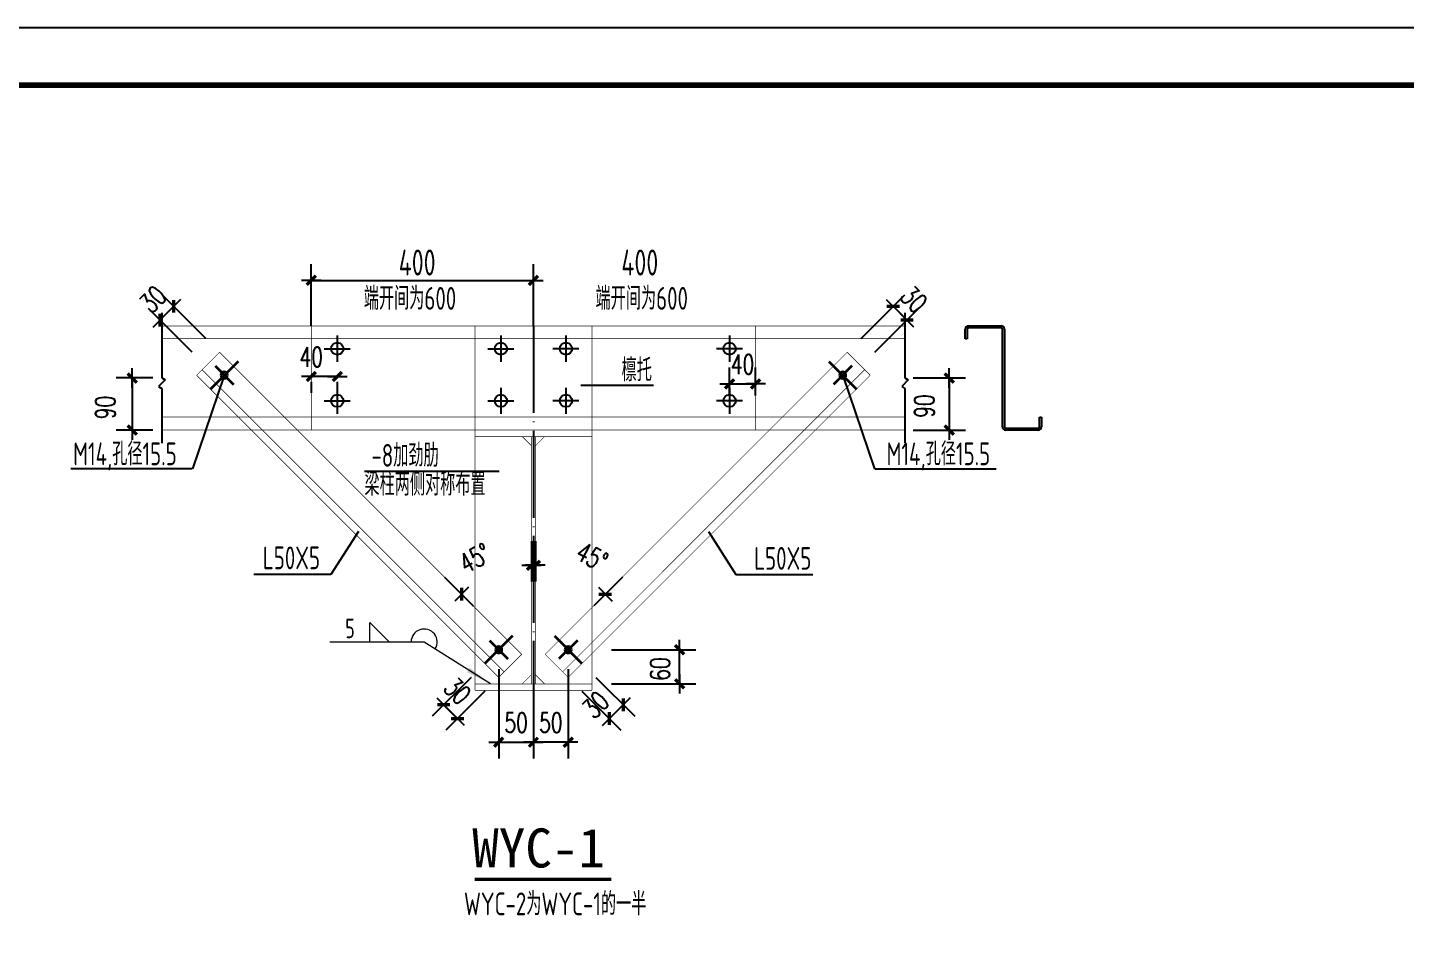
# Model space of a CAD drawing. Extents: x 293620 to 503924, y -252071 to 755100.
# Drawn here: x 429337 to 453276, y -208373 to -192671 of the extents above; entities that cross this region are included whole.
import ezdxf

# ---------------------------------------------------------------- set-up
doc = ezdxf.new("R2010")
doc.units = 0
doc.header["$LTSCALE"] = 1000
doc.header["$MEASUREMENT"] = 0
for name, pattern in [('3', [38, 30, -3, 2, -3]), ('DASH', [0.35, 0.25, -0.1]), ('DOTE', [2.42, 2, -0.2, 0.02, -0.2])]:
    doc.linetypes.add(name, pattern=pattern)
doc.layers.get('Defpoints').update_dxf_attribs({"color": 250})
for name, color, linetype, lineweight in [('10', 7, 'Continuous', 35), ('焊缝标注', 9, 'Continuous', 18), ('螺栓孔标注', 9, 'Continuous', 18)]:
    doc.layers.add(name, color=color, linetype=linetype, lineweight=lineweight)
for name, color, linetype in [('18', 2, 'Continuous'), ('3T_WOOD', 21, 'Continuous'), ('AXIS_TEXT', 7, 'Continuous'), ('BALCONY', 6, 'Continuous'), ('DOTE', 14, 'DOTE'), ('PUB_DIM', 171, 'Continuous'), ('PUB_TEXT', 7, 'Continuous'), ('TK', 4, 'Continuous')]:
    doc.layers.add(name, color=color, linetype=linetype)
doc.styles.add('-宋体', font='', dxfattribs={"width": 0.8})
doc.styles.add('DIM_FONT', font='SIMPLEX', dxfattribs={"width": 0.7, "bigfont": 'GBCBIG'})
doc.styles.add('TSSD_REIN', font='tssdeng.shx', dxfattribs={"width": 0.7, "bigfont": 'tssdchn.shx'})
doc.styles.get('-宋体').set_extended_font_data('SimSun')
doc.dimstyles.new('DIMN', dxfattribs={"dimtxt": 300, "dimasz": 100, "dimexe": 250, "dimexo": 300, "dimgap": 150, "dimtad": 1, "dimdec": 0, "dimzin": 0, "dimdsep": 46, "dimtxsty": 'DIM_FONT', "dimblk": 'ARCHTICK', "dimcen": 0.09, "dimclrt": 7, "dimazin": 2, "dimtfac": 1, "dimtdec": 0, "dimtix": 1, "dimtmove": 2, "dimatfit": 3, "dimfxl": 0, "dimtolj": 1, "dimtzin": 0, "dimarcsym": 0})

# ---------------------------------------------------------------- blocks, each defined once
blk = doc.blocks.new('_DIMX')
blk.add_line((-150, 0), (150, 0))
at = {"const_width": 50}
blk.add_lwpolyline([(-70, -70), (70, 70)], dxfattribs=at)
blk = doc.blocks.new('*D549')
at = {"layer": 'Defpoints', "color": 0}
for p in [(8820234, 16772955, 2400), (8820552, 16772636), (8819284, 16772004)]:
    blk.add_point(p, dxfattribs=at)
at = {"layer": 'PUB_DIM', "color": 0, "lineweight": -2}
for p, q in [((8819916, 16772636), (8819018, 16771739)), ((8820234, 16772318), (8819337, 16771421)), ((8819282, 16772005), (8819281, 16772006)), ((8819602, 16771686), (8819284, 16772004)), ((8819603, 16771685), (8819604, 16771684))]:
    blk.add_line(p, q, dxfattribs=at)
at = {"layer": 'PUB_DIM', "color": 0, "lineweight": -2, "xscale": 1.5, "yscale": 1.5, "zscale": 1.5}
for p, rotation in [((8819284, 16772004), 314.999258170316), ((8819602, 16771686), 134.999258170316)]:
    blk.add_blockref('_DIMX', p, dxfattribs=dict(at, rotation=rotation))
at = {"layer": 'PUB_DIM', "color": 7, "insert": (8819602, 16772322), "char_height": 450, "attachment_point": 5, "rotation": 314.9993, "style": 'DIM_FONT'}
blk.add_mtext('\\A1;30', dxfattribs=at)
blk = doc.blocks.new('_ArchTick')
at = {"color": 0, "linetype": 'ByBlock', "const_width": 0.4}
blk.add_lwpolyline([(-0.5, -0.5), (0.5, 0.5)], dxfattribs=at)
blk = doc.blocks.new('*D550')
at = {"layer": 'Defpoints', "color": 0}
for p in [(8822471, 16772955, 2400), (8822153, 16772636), (8823422, 16772004)]:
    blk.add_point(p, dxfattribs=at)
at = {"layer": 'PUB_DIM', "color": 0, "lineweight": -2}
for p, q in [((8822790, 16772636), (8823687, 16771739)), ((8822471, 16772318), (8823369, 16771421)), ((8823104, 16771686), (8823422, 16772004)), ((8823423, 16772005), (8823424, 16772006)), ((8823103, 16771685), (8823102, 16771684))]:
    blk.add_line(p, q, dxfattribs=at)
at = {"layer": 'PUB_DIM', "color": 0, "lineweight": -2, "xscale": 1.5, "yscale": 1.5, "zscale": 1.5}
for p, rotation in [((8823422, 16772004), 225.000741829684), ((8823104, 16771686), 45.000741829684)]:
    blk.add_blockref('_DIMX', p, dxfattribs=dict(at, rotation=rotation))
at = {"layer": 'PUB_DIM', "color": 7, "insert": (8822786, 16772004), "char_height": 450, "attachment_point": 5, "rotation": 45.0007, "style": 'DIM_FONT'}
blk.add_mtext('\\A1;30', dxfattribs=at)
blk = doc.blocks.new('*D551')
at = {"layer": 'Defpoints', "color": 0}
for p in [(8821308, 16776228, 2400), (8818984, 16775265, 2400), (8820718, 16775141), (8821308, 16772942, 2400)]:
    blk.add_point(p, dxfattribs=at)
at = {"layer": 'PUB_DIM', "color": 0, "lineweight": -2}
for p, q in [((8821308, 16775778), (8821308, 16774844)), ((8819302, 16774947), (8819963, 16774287))]:
    blk.add_line(p, q, dxfattribs=at)
blk.add_arc((8821308, 16772942), 2277, 90.0377, 134.9622, dxfattribs=at)
at = {"layer": 'PUB_DIM', "color": 0, "lineweight": -2, "xscale": 1.5, "yscale": 1.5, "zscale": 1.5}
for p, rotation in [((8821308, 16775219), 0.01887092001580544), ((8819698, 16774552), 224.9810914157021)]:
    blk.add_blockref('_DIMX', p, dxfattribs=dict(at, rotation=rotation))
at = {"layer": 'PUB_DIM', "color": 7, "insert": (8820003, 16775382), "char_height": 450, "attachment_point": 5, "rotation": 28.1325, "style": 'DIM_FONT'}
blk.add_mtext('\\A1;45°', dxfattribs=at)
blk = doc.blocks.new('*D552')
at = {"layer": 'Defpoints', "color": 0}
for p in [(8821398, 16776228, 2400), (8821987, 16775141), (8823721, 16775265, 2400), (8821398, 16772942, 2400)]:
    blk.add_point(p, dxfattribs=at)
at = {"layer": 'PUB_DIM', "color": 0, "lineweight": -2}
for p, q in [((8821398, 16775778), (8821398, 16774844)), ((8823403, 16774947), (8822743, 16774287))]:
    blk.add_line(p, q, dxfattribs=at)
blk.add_arc((8821398, 16772942), 2277, 45.0378, 89.9623, dxfattribs=at)
at = {"layer": 'PUB_DIM', "color": 0, "lineweight": -2, "xscale": 1.5, "yscale": 1.5, "zscale": 1.5}
for p, rotation in [((8821398, 16775219), 179.9811290800657), ((8823008, 16774552), 315.0189085842293)]:
    blk.add_blockref('_DIMX', p, dxfattribs=dict(at, rotation=rotation))
at = {"layer": 'PUB_DIM', "color": 7, "insert": (8822703, 16775416), "char_height": 450, "attachment_point": 5, "rotation": 332.1926, "style": 'DIM_FONT'}
blk.add_mtext('\\A1;45°', dxfattribs=at)
blk = doc.blocks.new('*D554')
at = {"layer": 'Defpoints', "color": 0}
for p in [(8821353, 16781786), (8816232, 16780286, 2400), (8821353, 16780286)]:
    blk.add_point(p, dxfattribs=at)
at = {"layer": 'PUB_DIM', "color": 0, "lineweight": -2}
for p, q in [((8816232, 16780736), (8816232, 16782161)), ((8821353, 16780736), (8821353, 16782161)), ((8816233, 16781786), (8821351, 16781786))]:
    blk.add_line(p, q, dxfattribs=at)
at = {"layer": 'PUB_DIM', "color": 0, "lineweight": -2, "xscale": 1.5, "yscale": 1.5, "zscale": 1.5, "rotation": 180}
blk.add_blockref('_DIMX', (8816232, 16781786), dxfattribs=at)
at = {"layer": 'PUB_DIM', "color": 0, "lineweight": -2, "xscale": 1.5, "yscale": 1.5, "zscale": 1.5}
blk.add_blockref('_DIMX', (8821353, 16781786), dxfattribs=at)
blk = doc.blocks.new('*D555')
at = {"layer": 'Defpoints', "color": 0}
for p in [(8813061, 16781188), (8814119, 16780130), (8813801, 16779812)]:
    blk.add_point(p, dxfattribs=at)
at = {"layer": 'PUB_DIM', "color": 0, "lineweight": -2}
for p, q in [((8813801, 16780449), (8812796, 16781454)), ((8813483, 16780130), (8812478, 16781135)), ((8812743, 16780870), (8813061, 16781188)), ((8813062, 16781190), (8813063, 16781191)), ((8812742, 16780869), (8812741, 16780868))]:
    blk.add_line(p, q, dxfattribs=at)
at = {"layer": 'PUB_DIM', "color": 0, "lineweight": -2, "xscale": 1.5, "yscale": 1.5, "zscale": 1.5}
for p, rotation in [((8813061, 16781188), 225.0000000001677), ((8812743, 16780870), 45.0000000001677)]:
    blk.add_blockref('_DIMX', p, dxfattribs=dict(at, rotation=rotation))
at = {"layer": 'PUB_DIM', "color": 7, "insert": (8812584, 16781348), "char_height": 450, "attachment_point": 5, "rotation": 45, "style": 'DIM_FONT'}
blk.add_mtext('\\A1;30', dxfattribs=at)
blk = doc.blocks.new('*D556')
at = {"layer": 'Defpoints', "color": 0}
for p in [(8813033, 16779536), (8812106, 16778336), (8813033, 16778336)]:
    blk.add_point(p, dxfattribs=at)
at = {"layer": 'PUB_DIM', "color": 0, "lineweight": -2}
for p, q in [((8812583, 16779536), (8811731, 16779536)), ((8812106, 16779535), (8812106, 16778338)), ((8812583, 16778336), (8811731, 16778336))]:
    blk.add_line(p, q, dxfattribs=at)
at = {"layer": 'PUB_DIM', "color": 0, "lineweight": -2, "xscale": 1.5, "yscale": 1.5, "zscale": 1.5}
for p, rotation in [((8812106, 16779536), 90), ((8812106, 16778336), 270)]:
    blk.add_blockref('_DIMX', p, dxfattribs=dict(at, rotation=rotation))
at = {"layer": 'PUB_DIM', "color": 7, "insert": (8811483, 16778857), "char_height": 450, "attachment_point": 5, "rotation": 90, "style": 'DIM_FONT'}
blk.add_mtext('\\A1;90', dxfattribs=at)
blk = doc.blocks.new('*D557')
at = {"layer": 'Defpoints', "color": 0}
for p in [(8816232, 16779896), (8816832, 16779896), (8816232, 16779571)]:
    blk.add_point(p, dxfattribs=at)
at = {"layer": 'PUB_DIM', "color": 0, "lineweight": -2}
for p, q in [((8816830, 16779571), (8816233, 16779571)), ((8816232, 16779446), (8816232, 16779196)), ((8816832, 16779446), (8816832, 16779196))]:
    blk.add_line(p, q, dxfattribs=at)
at = {"layer": 'PUB_DIM', "color": 0, "lineweight": -2, "xscale": 1.5, "yscale": 1.5, "zscale": 1.5, "rotation": 180}
blk.add_blockref('_DIMX', (8816232, 16779571), dxfattribs=at)
at = {"layer": 'PUB_DIM', "color": 0, "lineweight": -2, "xscale": 1.5, "yscale": 1.5, "zscale": 1.5}
blk.add_blockref('_DIMX', (8816832, 16779571), dxfattribs=at)
at = {"layer": 'PUB_DIM', "color": 7, "insert": (8816232, 16780021), "char_height": 450, "attachment_point": 5, "style": 'DIM_FONT'}
blk.add_mtext('\\A1;40', dxfattribs=at)
blk = doc.blocks.new('*D558')
at = {"layer": 'Defpoints', "color": 0}
for p in [(8820552, 16773273), (8821353, 16773273), (8821353, 16771141)]:
    blk.add_point(p, dxfattribs=at)
at = {"layer": 'PUB_DIM', "color": 0, "lineweight": -2}
for p, q in [((8820552, 16772823), (8820552, 16770766)), ((8821353, 16772823), (8821353, 16770766)), ((8820551, 16771141), (8820549, 16771141)), ((8820552, 16771141), (8821353, 16771141)), ((8821354, 16771141), (8821356, 16771141))]:
    blk.add_line(p, q, dxfattribs=at)
at = {"layer": 'PUB_DIM', "color": 0, "lineweight": -2, "xscale": 1.5, "yscale": 1.5, "zscale": 1.5}
blk.add_blockref('_DIMX', (8820552, 16771141), dxfattribs=at)
at = {"layer": 'PUB_DIM', "color": 0, "lineweight": -2, "xscale": 1.5, "yscale": 1.5, "zscale": 1.5, "rotation": 180}
blk.add_blockref('_DIMX', (8821353, 16771141), dxfattribs=at)
at = {"layer": 'PUB_DIM', "color": 7, "insert": (8820953, 16771591), "char_height": 450, "attachment_point": 5, "style": 'DIM_FONT'}
blk.add_mtext('\\A1;50', dxfattribs=at)
blk = doc.blocks.new('*D559')
at = {"layer": 'Defpoints', "color": 0}
for p in [(8821353, 16773273), (8822153, 16773273), (8821353, 16771141)]:
    blk.add_point(p, dxfattribs=at)
at = {"layer": 'PUB_DIM', "color": 0, "lineweight": -2}
for p, q in [((8821353, 16772823), (8821353, 16770766)), ((8822153, 16772823), (8822153, 16770766)), ((8821351, 16771141), (8821350, 16771141)), ((8822153, 16771141), (8821353, 16771141)), ((8822155, 16771141), (8822156, 16771141))]:
    blk.add_line(p, q, dxfattribs=at)
at = {"layer": 'PUB_DIM', "color": 0, "lineweight": -2, "xscale": 1.5, "yscale": 1.5, "zscale": 1.5}
blk.add_blockref('_DIMX', (8821353, 16771141), dxfattribs=at)
at = {"layer": 'PUB_DIM', "color": 0, "lineweight": -2, "xscale": 1.5, "yscale": 1.5, "zscale": 1.5, "rotation": 180}
blk.add_blockref('_DIMX', (8822153, 16771141), dxfattribs=at)
at = {"layer": 'PUB_DIM', "color": 7, "insert": (8821753, 16771591), "char_height": 450, "attachment_point": 5, "style": 'DIM_FONT'}
blk.add_mtext('\\A1;50', dxfattribs=at)
blk = doc.blocks.new('*D560')
at = {"layer": 'Defpoints', "color": 0}
for p in [(8829644, 16781188), (8828586, 16780130), (8828905, 16779812)]:
    blk.add_point(p, dxfattribs=at)
at = {"layer": 'PUB_DIM', "color": 0, "lineweight": -2}
for p, q in [((8828905, 16780449), (8829910, 16781454)), ((8829223, 16780130), (8830228, 16781135)), ((8829643, 16781190), (8829642, 16781191)), ((8829963, 16780870), (8829644, 16781188)), ((8829964, 16780869), (8829965, 16780868))]:
    blk.add_line(p, q, dxfattribs=at)
at = {"layer": 'PUB_DIM', "color": 0, "lineweight": -2, "xscale": 1.5, "yscale": 1.5, "zscale": 1.5}
for p, rotation in [((8829644, 16781188), 315), ((8829963, 16780870), 135)]:
    blk.add_blockref('_DIMX', p, dxfattribs=dict(at, rotation=rotation))
at = {"layer": 'PUB_DIM', "color": 7, "insert": (8830122, 16781348), "char_height": 450, "attachment_point": 5, "rotation": 315, "style": 'DIM_FONT'}
blk.add_mtext('\\A1;30', dxfattribs=at)
blk = doc.blocks.new('*D561')
at = {"layer": 'Defpoints', "color": 0}
for p in [(8829653, 16779536), (8829653, 16778336), (8830937, 16778336)]:
    blk.add_point(p, dxfattribs=at)
at = {"layer": 'PUB_DIM', "color": 0, "lineweight": -2}
for p, q in [((8830103, 16779536), (8831312, 16779536)), ((8830937, 16779535), (8830937, 16778338)), ((8830103, 16778336), (8831312, 16778336))]:
    blk.add_line(p, q, dxfattribs=at)
at = {"layer": 'PUB_DIM', "color": 0, "lineweight": -2, "xscale": 1.5, "yscale": 1.5, "zscale": 1.5}
for p, rotation in [((8830937, 16779536), 90), ((8830937, 16778336), 270)]:
    blk.add_blockref('_DIMX', p, dxfattribs=dict(at, rotation=rotation))
at = {"layer": 'PUB_DIM', "color": 7, "insert": (8830364, 16778889), "char_height": 450, "attachment_point": 5, "rotation": 90, "style": 'DIM_FONT'}
blk.add_mtext('\\A1;90', dxfattribs=at)
blk = doc.blocks.new('*D562')
at = {"layer": 'Defpoints', "color": 0}
for p in [(8822703, 16773273), (8824723, 16773273), (8822703, 16772486)]:
    blk.add_point(p, dxfattribs=at)
at = {"layer": 'PUB_DIM', "color": 0, "lineweight": -2}
for p, q in [((8823153, 16773273), (8825098, 16773273)), ((8824723, 16772488), (8824723, 16773271)), ((8823153, 16772486), (8825098, 16772486))]:
    blk.add_line(p, q, dxfattribs=at)
at = {"layer": 'PUB_DIM', "color": 0, "lineweight": -2, "xscale": 1.5, "yscale": 1.5, "zscale": 1.5}
for p, rotation in [((8824723, 16773273), 90), ((8824723, 16772486), 270)]:
    blk.add_blockref('_DIMX', p, dxfattribs=dict(at, rotation=rotation))
at = {"layer": 'PUB_DIM', "color": 7, "insert": (8824273, 16772828), "char_height": 450, "attachment_point": 5, "rotation": 90, "style": 'DIM_FONT'}
blk.add_mtext('\\A1;60', dxfattribs=at)
blk = doc.blocks.new('_ARROW')
blk.add_solid([(0, 0), (-1, 0.1), (-1, -0.1)])
blk = doc.blocks.new('*D563')
at = {"layer": 'Defpoints', "color": 0}
for p in [(8826474, 16779400), (8825874, 16778679), (8826474, 16778679)]:
    blk.add_point(p, dxfattribs=at)
at = {"layer": 'PUB_DIM', "color": 0, "lineweight": -2}
for p, q in [((8825874, 16779129), (8825874, 16779775)), ((8826474, 16779129), (8826474, 16779775)), ((8825872, 16779400), (8825871, 16779400)), ((8825874, 16779400), (8826474, 16779400)), ((8826475, 16779400), (8826477, 16779400))]:
    blk.add_line(p, q, dxfattribs=at)
at = {"layer": 'PUB_DIM', "color": 0, "lineweight": -2, "xscale": 1.5, "yscale": 1.5, "zscale": 1.5}
blk.add_blockref('_DIMX', (8825874, 16779400), dxfattribs=at)
at = {"layer": 'PUB_DIM', "color": 0, "lineweight": -2, "xscale": 1.5, "yscale": 1.5, "zscale": 1.5, "rotation": 180}
blk.add_blockref('_DIMX', (8826474, 16779400), dxfattribs=at)
at = {"layer": 'PUB_DIM', "color": 7, "insert": (8826174, 16779850), "char_height": 450, "attachment_point": 5, "style": 'DIM_FONT'}
blk.add_mtext('\\A1;40', dxfattribs=at)
blk = doc.blocks.new('GeYuanFrame_88455082', base_point=(20.09, 4.53))
at = {"layer": 'TK'}
blk.add_lwpolyline([(20.09, 4.53), (20.09, 598.53), (861.09, 598.53), (861.09, 4.53)], close=True, dxfattribs=at)
at = {"layer": 'TK', "const_width": 1}
blk.add_lwpolyline([(45.09, 588.53), (851.09, 588.53), (851.09, 14.53), (45.09, 14.53)], close=True, dxfattribs=at)
blk = doc.blocks.new('4543dssd')
for p, q in [((8816831.8, 16780511.4, -2400), (8816831.8, 16779911.4, -2400)), ((8820602.8, 16780511.4), (8820602.8, 16779911.4)), ((8822102.8, 16780511.4), (8822102.8, 16779911.4)), ((8825873.7, 16780511.4, -2400), (8825873.7, 16779911.4, -2400)), ((8816531.8, 16780211.4, -2400), (8817131.8, 16780211.4, -2400)), ((8820302.8, 16780211.4), (8820902.8, 16780211.4)), ((8822402.8, 16780211.4), (8821802.8, 16780211.4)), ((8826173.7, 16780211.4, -2400), (8825573.7, 16780211.4, -2400)), ((8814222.2, 16779592.9), (8813493.7, 16777445.5)), ((8828483.3, 16779592.9), (8829211.9, 16777445.5)), ((8816831.8, 16779311.4, -2400), (8816831.8, 16778711.4, -2400)), ((8820602.8, 16779311.4), (8820602.8, 16778711.4)), ((8822102.8, 16779311.4), (8822102.8, 16778711.4)), ((8822445.8, 16779368.4, -2400), (8824121.5, 16779368.4, -2400)), ((8825873.7, 16779311.4, -2400), (8825873.7, 16778711.4, -2400)), ((8816531.8, 16779011.4, -2400), (8817131.8, 16779011.4, -2400)), ((8820302.8, 16779011.4), (8820902.8, 16779011.4)), ((8822402.8, 16779011.4), (8821802.8, 16779011.4)), ((8826173.7, 16779011.4, -2400), (8825573.7, 16779011.4, -2400)), ((8813482.8, 16777445.5), (8810687.7, 16777445.5)), ((8829222.7, 16777445.5), (8832017.8, 16777445.5)), ((8817317.7, 16775996.6, -15849.1), (8816684.7, 16775006.4, -15849.1)), ((8825387.9, 16775996.6, -15849.1), (8826020.9, 16775006.4, -15849.1)), ((8816684.7, 16775006.4, -15849.1), (8814910.4, 16775006.4, -15849.1)), ((8826020.9, 16775006.4, -15849.1), (8827795.1, 16775006.4, -15849.1))]:
    blk.add_line(p, q)
at = {"color": 0}
blk.add_line((8817455.9, 16777389, -2400), (8820560.5, 16777389, -2400), dxfattribs=at)
for centre in [(8816831.8, 16780211.4, -2400), (8820602.8, 16780211.4), (8822102.8, 16780211.4), (8825873.7, 16780211.4, -2400), (8816831.8, 16779011.4, -2400), (8820602.8, 16779011.4), (8822102.8, 16779011.4), (8825873.7, 16779011.4, -2400)]:
    blk.add_circle(centre, 141.4)
at = {"layer": '10'}
for p, q in [((8814543.4, 16779918.3), (8813907, 16779281.9)), ((8814013.1, 16779812.2), (8814437.3, 16779387.9)), ((8828162.2, 16779918.3), (8828798.6, 16779281.9)), ((8828692.5, 16779812.2), (8828268.2, 16779387.9)), ((8820870.7, 16773591), (8820234.3, 16772954.6)), ((8820340.3, 16773485), (8820764.6, 16773060.7)), ((8821834.9, 16773591), (8822471.3, 16772954.6)), ((8822365.2, 16773485), (8821941, 16773060.7))]:
    blk.add_line(p, q, dxfattribs=at)
at = {"layer": '10', "const_width": 150}
for points in [[(8814150.2, 16779600.1, -1), (8814300.2, 16779600.1, -1), (8814150.2, 16779600.1, -1)], [(8828555.4, 16779600.1, 1), (8828405.4, 16779600.1, 1), (8828555.4, 16779600.1, 1)], [(8820477.5, 16773272.8, -1), (8820627.5, 16773272.8, -1), (8820477.5, 16773272.8, -1)], [(8822228.1, 16773272.8, 1), (8822078.1, 16773272.8, 1), (8822228.1, 16773272.8, 1)]]:
    blk.add_lwpolyline(points, format="xyb", close=True, dxfattribs=at)
at = {"layer": '18'}
for p, q in [((8812788.8, 16781036.4), (8812788.8, 16779536.4)), ((8829916.7, 16781036.4), (8829916.7, 16779536.4)), ((8812863.8, 16779491.4), (8812713.8, 16779341.4)), ((8812788.8, 16779536.4), (8812863.8, 16779491.4)), ((8829991.7, 16779491.4), (8829841.7, 16779341.4)), ((8829916.7, 16779536.4), (8829991.7, 16779491.4)), ((8812713.8, 16779341.4), (8812788.8, 16779296.4)), ((8812788.8, 16779296.4), (8812788.8, 16778036.4)), ((8829841.7, 16779341.4), (8829916.7, 16779296.4)), ((8829916.7, 16779296.4), (8829916.7, 16778036.4))]:
    blk.add_line(p, q, dxfattribs=at)
at = {"layer": '18', "const_width": 15}
for points in [[(8812788.8, 16780736.4), (8829916.7, 16780736.4)], [(8812788.8, 16780438.5), (8829916.7, 16780438.5)], [(8826473.7, 16778336.4), (8826473.7, 16780736.4)], [(8813588.8, 16779600.1), (8814119.1, 16780130.4)], [(8814119.1, 16780130.4), (8821082.8, 16773166.8)], [(8828586.4, 16780130.4), (8821622.8, 16773166.8)], [(8829116.7, 16779600.1), (8828586.4, 16780130.4)], [(8813588.8, 16779600.1), (8820552.4, 16772636.4)], [(8813716.1, 16779727.3), (8820679.7, 16772763.7)], [(8828989.5, 16779727.3), (8822025.8, 16772763.7)], [(8829116.7, 16779600.1), (8822153.1, 16772636.4)], [(8825519.7, 16778336.4), (8812788.8, 16778336.4)], [(8820002.8, 16778336.4), (8822702.8, 16778336.4)], [(8820002.8, 16778336.4), (8820002.8, 16778186.4)], [(8822702.8, 16778336.4), (8822702.8, 16778186.4)], [(8826580.3, 16778336.4), (8829916.7, 16778336.4)], [(8820002.8, 16778186.4), (8822702.8, 16778186.4)], [(8821307.8, 16777974.5), (8821095.9, 16778186.4)], [(8821307.8, 16778186.4), (8821397.8, 16778186.4)], [(8821307.8, 16778186.4), (8821307.8, 16772486.4)], [(8821397.8, 16777974.5), (8821609.7, 16778186.4)], [(8821397.8, 16778186.4), (8821397.8, 16772486.4)], [(8821307.8, 16772486.4), (8821307.8, 16773836.4)], [(8821397.8, 16772486.4), (8821397.8, 16773836.4)], [(8820002.8, 16773186.1), (8820002.8, 16772486.4)], [(8820552.4, 16772636.4), (8821082.8, 16773166.8)], [(8822153.1, 16772636.4), (8821622.8, 16773166.8)], [(8822702.8, 16773186.1), (8822702.8, 16772486.4)], [(8821307.8, 16772698.4), (8821095.9, 16772486.4)], [(8821397.8, 16772698.4), (8821609.7, 16772486.4)], [(8820002.8, 16772486.4), (8820002.8, 16772336.4)], [(8820002.8, 16772486.4), (8821307.8, 16772486.4)], [(8820002.8, 16772486.4), (8822702.8, 16772486.4)], [(8820002.8, 16772336.4), (8822702.8, 16772336.4)], [(8821307.8, 16772486.4), (8821397.8, 16772486.4)], [(8822702.8, 16772486.4), (8821397.8, 16772486.4)], [(8822702.8, 16772486.4), (8822702.8, 16772336.4)]]:
    blk.add_lwpolyline(points, dxfattribs=at)
at = {"layer": '18', "color": 2, "linetype": 'DASH', "const_width": 15}
for points in [[(8816231.9, 16778336.4), (8816231.9, 16780736.4)], [(8820002.8, 16778336.4), (8820002.8, 16780736.4)], [(8822702.8, 16778336.4), (8822702.8, 16780736.4)], [(8812788.8, 16778634.4), (8829916.7, 16778634.4)]]:
    blk.add_lwpolyline(points, dxfattribs=at)
at = {"layer": '18', "const_width": 15}
blk.add_lwpolyline([(8833061.7, 16778636.4), (8833061.7, 16778411.4, -0.4142136), (8832986.7, 16778336.4), (8832236.7, 16778336.4, -0.4142136), (8832161.7, 16778411.4), (8832161.7, 16780661.4, 0.4142136), (8832131.7, 16780691.4), (8831381.7, 16780691.4, 0.4142136), (8831351.7, 16780661.4), (8831351.7, 16780436.4), (8831306.7, 16780436.4), (8831306.7, 16780661.4, -0.4142136), (8831381.7, 16780736.4), (8832131.7, 16780736.4, -0.4142136), (8832206.7, 16780661.4), (8832206.7, 16778411.4, 0.4142136), (8832236.7, 16778381.4), (8832986.7, 16778381.4, 0.4142136), (8833016.7, 16778411.4), (8833016.7, 16778636.4)], format="xyb", close=True, dxfattribs=at)
at = {"layer": '18', "color": 2, "linetype": '3', "const_width": 15}
for points in [[(8825519.7, 16778336.4), (8826580.3, 16778336.4)], [(8820002.8, 16778186.4), (8820002.8, 16773186.1)], [(8822702.8, 16778186.4), (8822702.8, 16773186.1)]]:
    blk.add_lwpolyline(points, dxfattribs=at)
at = {"layer": 'DOTE'}
blk.add_line((8821352.8, 16780736.4), (8821352.8, 16770765.8, -2400), dxfattribs=at)
at = {"layer": 'PUB_TEXT', "const_width": 75, "elevation": -2400}
blk.add_lwpolyline([(8819997.8, 16767981.9), (8823148.7, 16767981.9)], dxfattribs=at)
at = {"layer": '焊缝标注'}
for p in [(8818032.5, 16773450.4), (8817582.5, 16773450.4)]:
    blk.add_line(p, (8817582.5, 16773900.4), dxfattribs=at)
blk.add_lwpolyline([(8820360, 16772486.4), (8818834, 16773450.4), (8816660.1, 16773450.4)], dxfattribs=at)
blk.add_arc((8818834, 16773450.4), 300, 327.71868, 180, dxfattribs=at)
at = {"layer": '螺栓孔标注', "const_width": 30}
blk.add_lwpolyline([(8814210.2, 16779600.1, -1), (8814240.2, 16779600.1, -1), (8814210.2, 16779600.1, -1)], format="xyb", close=True, dxfattribs=at)
at = {"layer": '焊缝标注', "xscale": 600.000000000001, "yscale": 600, "zscale": 600, "rotation": 327.7186849129369}
blk.add_blockref('_ARROW', (8820360, 16772486.4), dxfattribs=at)
at = {"layer": 'AXIS_TEXT', "style": '-宋体'}
blk.add_text('WYC-1', height=900, dxfattribs=at).set_placement((8819941.6, 16768254.7, -2400))
at = {"layer": 'PUB_DIM', "color": 7, "style": 'TSSD_REIN', "width": 0.7}
for s, height, p in [('400', 600, (8818247.2, 16781896.8, -2400)), ('400', 600, (8823379.6, 16781896.8, -2400)), ('端开间为600', 525, (8817442.1, 16781107.9, -2400)), ('端开间为600', 525, (8822783.7, 16781107.9, -2400)), ('檩托', 525, (8823385.4, 16779458.7, -2400)), ('M14,孔径15.5', 525, (8810743.4, 16777525.2)), ('-8加劲肋', 525, (8817618.4, 16777490.4, -2400)), ('M14,孔径15.5', 525, (8829492.6, 16777525.2)), ('梁柱两侧对称布置', 525, (8817457.6, 16776825.6, -2400)), ('L50X5', 525, (8815114.8, 16775127.3, -2400)), ('L50X5', 525, (8826439.4, 16775115.6, -2400)), ('WYC-2为WYC-1的一半', 525, (8819751.4, 16767153.5))]:
    blk.add_text(s, height=height, dxfattribs=at).set_placement(p)
at = {"layer": '焊缝标注', "style": 'TSSD_REIN', "width": 0.7}
blk.add_text('5', height=450, dxfattribs=at).set_placement((8817015.2, 16773539.4))
at = {"layer": 'PUB_DIM'}
for base, p1, p2, angle, text, picture, middle in [((8821352.8, 16781786.2, -2400), (8816231.9, 16780286.2), (8821352.8, 16780286.2, -2400), 0, ' ', '*D554', (8816825, 16781786.2, -2400)), ((8816231.9, 16779571.2, -2400), (8816831.9, 16779896, -2400), (8816231.9, 16779896, -2400), 180, '40', '*D557', (8816231.9, 16780021.2, -2400)), ((8812105.9, 16778336.4, -2400), (8813032.5, 16779536.4, -2400), (8813032.5, 16778336.4, -2400), 270, '90', '*D556', (8811482.5, 16778856.7, -2400)), ((8830937.5, 16778336.4, -2400), (8829653, 16779536.4, -2400), (8829653, 16778336.4, -2400), 270, '90', '*D561', (8830363.9, 16778889, -2400)), ((8824722.9, 16773272.8, -2400), (8822702.8, 16772486.4, -2400), (8822702.8, 16773272.8, -2400), 90, '60', '*D562', (8824272.9, 16772827.7, -2400)), ((8819283.5, 16772003.9, -2400), (8820552.4, 16772636.4, -2400), (8820234.3, 16772954.6), 134.99926, '30', '*D549', (8819601.7, 16772322.1, -2400)), ((8823422, 16772003.9, -2400), (8822153.1, 16772636.4, -2400), (8822471.3, 16772954.6), 45.00074, '30', '*D550', (8822785.7, 16772003.9, -2400))]:
    dim = blk.add_linear_dim(base=base, p1=p1, p2=p2, angle=angle, text=text, dimstyle='DIMN', override={"dimscale": 1.5, "dimlfac": 0.666667, "dimadec": 0}, dxfattribs=at)
    dim.commit()
    dim.dimension.update_dxf_attribs({"geometry": picture, "text_midpoint": middle, "dimtype": 129})
for p1, p2, distance, text, picture, middle in [((8813801, 16779812.2), (8814119.1, 16780130.4), 1496.3, '30', '*D555', (8812583.8, 16781347.6)), ((8828904.6, 16779812.2), (8828586.4, 16780130.4), -1496.3, '30', '*D560', (8830121.8, 16781347.6)), ((8820552.5, 16773272.8, -2400), (8821352.8, 16773272.8, -2400), -2132, '50', '*D558', (8820952.6, 16771590.8, -2400)), ((8822153.1, 16773272.8, -2400), (8821352.8, 16773272.8, -2400), 2132, '50', '*D559', (8821752.9, 16771590.8, -2400))]:
    dim = blk.add_aligned_dim(p1=p1, p2=p2, distance=distance, text=text, dimstyle='DIMN', override={"dimscale": 1.5, "dimlfac": 0.666667, "dimadec": 0}, dxfattribs=at)
    dim.commit()
    dim.dimension.update_dxf_attribs({"geometry": picture, "text_midpoint": middle})
dim = blk.add_linear_dim(base=(8826473.7, 16779399.5, -2400), p1=(8825873.7, 16778679.1, -2400), p2=(8826473.7, 16778679.1, -2400), text='40', dimstyle='DIMN', override={"dimscale": 1.5, "dimlfac": 0.666667, "dimadec": 0}, dxfattribs=at)
dim.commit()
dim.dimension.update_dxf_attribs({"geometry": '*D563', "text_midpoint": (8826173.7, 16779849.5, -2400)})
for base, center, p1, p2, picture, middle in [((8820718.4, 16775141.3, -2400), (8821307.8, 16772941.8), (8818984.2, 16775265.3), (8821307.8, 16776227.7), '*D551', (8820002.8, 16775382.5, -2400)), ((8821987.2, 16775141.3, -2400), (8821397.8, 16772941.8), (8823721.3, 16775265.3), (8821397.8, 16776227.7), '*D552', (8822702.8, 16775416.1, -2400))]:
    dim = blk.add_angular_dim_3p(base=base, center=center, p1=p1, p2=p2, dimstyle='DIMN', override={"dimscale": 1.5, "dimlfac": 0.666667, "dimadec": 0}, dxfattribs=at)
    dim.commit()
    dim.dimension.update_dxf_attribs({"geometry": picture, "text_midpoint": middle, "dimtype": 133})

msp = doc.modelspace()

# ---------------------------------------------------------------- block references
at = {"layer": '3T_WOOD', "xscale": 100, "yscale": 100, "zscale": 100}
msp.add_blockref('GeYuanFrame_88455082', (397349.2, -252071.2), dxfattribs=at)
at = {"layer": 'BALCONY', "xscale": 0.7537499964237213, "yscale": 0.7537500001490116, "zscale": 0.7537500000000819}
msp.add_blockref('4543dssd', (-6210968.7, -12846333.9), dxfattribs=at)

doc.saveas('drawing.dxf')
